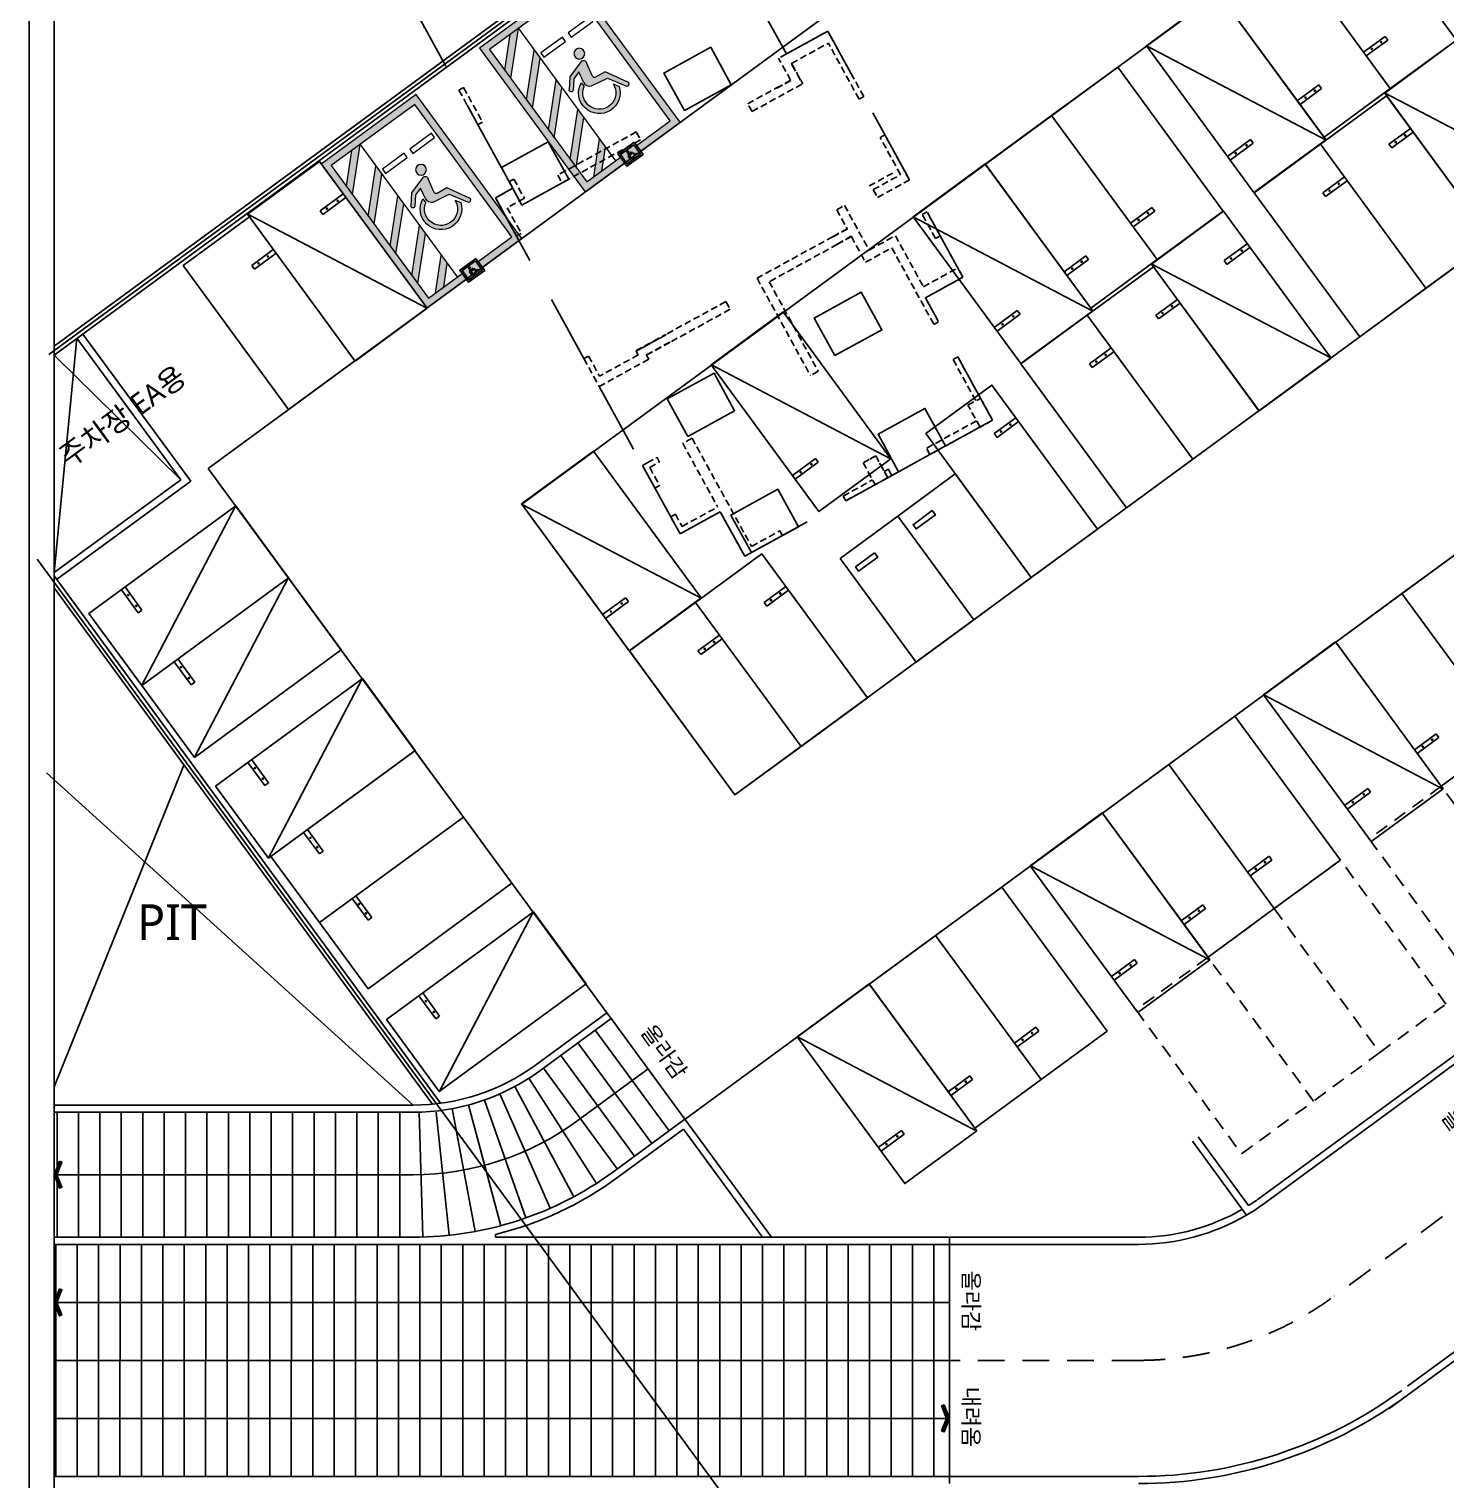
# Model space of a CAD drawing. Header units: millimetres. Extents: x 75184266 to 76346726, y -35850126 to -33679385.
# Drawn here: x 75313281 to 75352975, y -34579597 to -34538958 of the extents above; entities that cross this region are included whole.
import ezdxf
from ezdxf.enums import TextEntityAlignment as Align

# ---------------------------------------------------------------- set-up
doc = ezdxf.new("R2010")
doc.units = ezdxf.units.MM
doc.header["$LTSCALE"] = 50
doc.header["$MEASUREMENT"] = 0
for name, pattern in [('HIDDEN2', [0.1875, 0.125, -0.0625]), ('XR-지하3층$0$-HID', [2.5, 1.5, -1]), ('XR-지하3층$0$H', [1.3, 0.8, -0.5]), ('XR-지하3층$0$HD', [2.5, 1.5, -1]), ('XR-지하3층$0$HIDDEN2', [0.1875, 0.125, -0.0625])]:
    doc.linetypes.add(name, pattern=pattern)
doc.layers.get('0').update_dxf_attribs({"linetype": 'CONTINUOUS'})
for name, color, linetype in [('XR-지하3층$0$1HIDDEN2', 1, 'XR-지하3층$0$HIDDEN2'), ('XR-지하3층$0$5', 5, 'CONTINUOUS'), ('XR-지하3층$0$A-주차', 9, 'CONTINUOUS'), ('XR-지하3층$0$CON', 2, 'CONTINUOUS'), ('XR-지하3층$0$hat', 8, 'CONTINUOUS'), ('XR-지하3층$0$일반주차', 8, 'CONTINUOUS'), ('XR-지하3층$0$장애인', 11, 'CONTINUOUS'), ('XR-지하3층$0$확장형주차', 8, 'CONTINUOUS')]:
    doc.layers.add(name, color=color, linetype=linetype)
doc.layers.add('건축', color=8, linetype='CONTINUOUS', plot=False)
doc.styles.add('XR-지하3층$0$맑은고딕', font='malgun.ttf')
doc.styles.add('XR-지하3층$0$유형1', font='malgun.ttf')

# ---------------------------------------------------------------- blocks, each defined once
blk = doc.blocks.new('XR-지하3층$0$ARROWX')
blk.add_lwpolyline([(-0.1999999999999993, -0.5), (-0.2928476690885251, -0.4628609323645893), (-0.1077032961426889, 0), (-0.2928476690885251, 0.4628609323645902), (-0.1999999999999993, 0.5), (9e-16, 0)], close=True)
for points in [[(-0.1999999999999993, 0.5), (-0.2928476690885251, 0.4628609323645902), (9e-16, 0), (-0.1077032961426889, 0)], [(9e-16, 0), (-0.1077032961426889, 0), (-0.1999999999999993, -0.5), (-0.2928476690885251, -0.4628609323645893)]]:
    blk.add_solid(points)
blk = doc.blocks.new('XR-지하3층$0$일반형 주차')
at = {"layer": 'XR-지하3층$0$일반주차'}
for p, q in [((750.0025255382062, 3865.002096235752), (0.0025255680084229, 3865.002096235752)), ((0.0025255531072617, 3735.002096235752), (750.0025255531073, 3735.002096228302)), ((750.0025255531073, 3735.002096228302), (750.0025255382062, 3865.002096235752))]:
    blk.add_line(p, q, dxfattribs=at)
blk.add_lwpolyline([(2299.999999940395, 4999.999999992549), (-2.98023224e-08, 4999.999999992549), (-1.49011612e-08, 0), (2299.999999985099, 7.4505806e-09)], close=True, dxfattribs=at)
for centre in [(237.502578869462, 3800.000696554781), (562.5025884062052, 3800.000446856022)]:
    blk.add_circle(centre, 17.49999999999998, dxfattribs=at)
blk = doc.blocks.new('XR-지하3층$0$확장형 주차')
at = {"layer": 'XR-지하3층$0$확장형주차', "color": 7}
for p, q in [((0.0025260448455811, 3834.999964468181), (800.0025492608546, 3835.00025024265)), ((0.0026125609874725, 3964.999964468182), (800.0026358217001, 3965.000250250101)), ((800.0025492608546, 3835.00025024265), (800.0026358217001, 3965.000250250101))]:
    blk.add_line(p, q, dxfattribs=at)
blk.add_lwpolyline([(2499.999999918044, 5099.999999972061), (0, -3.7252903e-08)], dxfattribs=at)
blk.add_lwpolyline([(2500.078474617488, 5090.950575601309), (0.0784746472900224, 5090.950575564056), (0.07847469199350599, -9.049424413591623), (2500.078474691994, -9.049424413591623)], close=True, dxfattribs=at)
for centre in [(237.5025781989098, 3900.000624813139), (612.5025877356528, 3900.000375129283)]:
    blk.add_circle(centre, 17.49999999999998, dxfattribs=at)
blk = doc.blocks.new('XR-지하3층$0$A$C73B52ADF')
at = {"layer": 'XR-지하3층$0$A-주차', "elevation": 1.5171617e-09}
for points in [[(-2037.699036538601, 2465.633505687117), (-37.69903653115035, 2465.633505679667), (-37.69903653860092, -1134.366494312882), (-2037.69903653115, -1134.366494312882)], [(-1166.27766495198, 2020.734899297357), (-1166.277664892375, 1870.734899297357), (-1832.191412292421, 1870.734898999333), (-1832.191412337124, 2020.734898991883)]]:
    blk.add_lwpolyline(points, close=True, dxfattribs=at)
blk = doc.blocks.new('XR-지하3층$0$장애인 주차')
at = {"layer": 'XR-지하3층$0$5', "ltscale": 4}
h = blk.add_hatch(color=7, dxfattribs=at)
h.dxf.hatch_style = 1
h.paths.add_polyline_path([(3841.997264835671, -695.0780087946878), (4402.000121470854, -695.0780087946878), (4402.000121470854, -1115.080151271075), (3841.997264835671, -1115.080151271075)])
h.paths.add_polyline_path([(3891.997519892382, -1065.079896214363), (4351.99986641414, -1065.079896214363), (4351.99986641414, -745.0782638514011), (3891.997519892382, -745.0782638514011)], flags=16)
h.paths.add_polyline_path([(3982.199268697524, -989.8749685254544), (3988.055078290212, -973.1311586538368), (4011.176556505419, -981.2174290407376), (4046.302626567036, -898.3408815806098), (4135.870332298697, -898.3408815806098), (4137.145780135219, -880.6026270158372), (4072.273199870749, -880.602627015849), (4072.273199870749, -862.8643724511003), (4138.421227971735, -862.8643724511003), (4142.235960863689, -809.8110830911862, -3.722470104551928), (4160.964472694517, -796.67601004478), (4152.378934681071, -916.0791361453585), (4058.050227145791, -916.0791361453702), (4021.01875284036, -1003.451299681202)], flags=0)
h = blk.add_hatch(color=256, dxfattribs=at)
h.dxf.hatch_style = 1
h.paths.add_polyline_path([(4351.99986641414, -1065.079896214362), (4351.999866414141, -745.0782638514011), (3891.997519892383, -745.0782638514011), (3891.997519892382, -1065.079896214363)])
at = {"layer": 'XR-지하3층$0$hat'}
h = blk.add_hatch(color=7, dxfattribs=at)
edge = h.paths.add_edge_path()
edge.add_line((4160.964472694536, -796.67601004485), (4152.378934681087, -916.0791361454055))
edge.add_line((4152.37893468108, -916.0791361454167), (4058.050227145789, -916.0791361454283))
edge.add_line((4058.050227145791, -916.0791361454167), (4021.018752840348, -1003.451299681236))
edge.add_line((4021.018752840351, -1003.451299681236), (3982.199268697519, -989.874968525477))
edge.add_line((3982.199268697524, -989.874968525477), (3988.055078290214, -973.1311586538714))
edge.add_line((3988.055078290212, -973.1311586538714), (4011.176556505425, -981.2174290407828))
edge.add_line((4011.176556505419, -981.2174290407955), (4046.302626567057, -898.3408815806679))
edge.add_line((4046.302626567061, -898.340881580656), (4135.870332298704, -898.3408815806441))
edge.add_line((4135.870332298706, -898.340881580656), (4137.145780135244, -880.6026270158836))
edge.add_line((4137.145780135244, -880.6026270158836), (4072.273199870745, -880.6026270158953))
edge.add_line((4072.273199870749, -880.6026270158836), (4072.273199870746, -862.8643724511348))
edge.add_line((4072.273199870749, -862.8643724511348), (4138.421227971742, -862.8643724511229))
edge.add_line((4138.421227971745, -862.8643724511348), (4142.235960863693, -809.8110830912447))
edge.add_arc((4140.258635246823, -787.0722665791609), 22.82462689652929, -24.88272667549188, 274.96983382009233, ccw=False)
edge = h.paths.add_edge_path()
edge.add_line((4047.665030254847, -981.4920170499337), (4057.804424407357, -957.5691022683568))
edge.add_arc((4127.470813777448, -941.6413942127928), 71.46396078982474, 192.8780981385994, 416.1688054886157)
edge.add_line((4167.258228158817, -882.277606019873), (4168.678321340426, -862.5277004258722))
edge.add_arc((4127.470813777439, -941.641394212781), 89.20221535457303, 206.535022543775, 422.4865967028556, ccw=False)
at = {"layer": 'XR-지하3층$0$장애인', "lineweight": 5, "true_color": 0xffffff}
blk.add_hatch(color=7, dxfattribs=at).paths.add_polyline_path([(2471.998693153262, 3994.919848728925), (2471.998693153262, -1005.080151271075), (3841.997264835671, -1005.080151271075), (3841.997264835671, -805.0801512710747), (2671.998693153263, -805.0801512710751), (2671.998693153262, 3794.919848728925), (5571.998693153263, 3794.919848728926), (5571.998693153262, -805.080151271075), (4402.000121470854, -805.080151271075), (4402.000121470854, -1005.080151271075), (5771.998693153262, -1005.080151271075), (5771.998693153262, 3994.919848728925)])
h = blk.add_hatch(color=7, dxfattribs=at)
h.paths.add_polyline_path([(5571.998693153262, 2794.914747595385), (5571.998693153262, 3077.758902888156), (4854.837747312696, 3794.919848728925), (4571.993592018897, 3794.919848728925)])
h.paths.add_polyline_path([(4571.993592018706, 3044.916022878447), (4571.993592018645, 2762.071867584627), (5571.998693153263, 1762.066766450834), (5571.998693153263, 2044.910921743602)])
h.paths.add_polyline_path([(4571.993592018483, 2012.068041734125), (4571.993592018423, 1729.223886441228), (5571.998693153262, 729.2187853062899), (5571.99869315326, 1012.062940599053)])
h.paths.add_polyline_path([(5571.99869315326, -303.629195838255), (5571.99869315326, -20.78504054549086), (4571.993592018262, 979.220060589802), (4571.993592018202, 696.3759052969056)])
h.paths.add_polyline_path([(4571.99359201804, -53.62792055452175), (4571.99359201798, -336.4720758474171), (5040.601667441591, -805.080151271075), (5323.445822734374, -805.0801512710751)])
h = blk.add_hatch(color=7, dxfattribs=at)
h.paths.add_polyline_path([(3763.150870514194, 2216.264290113818, -1), (3462.570463011247, 2216.264290113882, -1)])
h.paths.add_polyline_path([(3992.194974712547, 1503.153291136039, -0.3430925305423056), (3870.429412635672, 1283.463612269276), (3381.11380824785, 1193.932868147644), (3089.64061403725, 708.0093506300605, -0.9316528967307836), (2986.990762166922, 769.5822570894251), (3329.523243890798, 1378.635825979506), (3638.530074299372, 1415.295302762543, 0.4460483878234904), (3688.559342324034, 1485.064711287606), (3600.488111895317, 1888.254374792776, -0.5961441325676429), (3698.969839655798, 2008.645807942122), (4213.677944949887, 1850.800996607583), (4443.199970943389, 1569.414632520067, -0.8833640971827884), (4354.906219544061, 1492.991562665783), (4150.936932001604, 1740.869922228085), (3925.143719778168, 1810.1136093145)])
h.paths.add_polyline_path([(4052.621828863025, 1393.018152349396), (4055.397873318553, 1527.544381644268, -1.526545251934503), (3257.253911445657, 820.1519422765429), (3348.0148907452, 968.8766923101947, 1.638056132797179)])
at = {"layer": 'XR-지하3층$0$1HIDDEN2', "color": 11}
for points in [[(4160.96447269452, -796.6760100447573), (4152.378934681071, -916.0791361453585), (4058.050227145791, -916.0791361453702), (4021.01875284036, -1003.451299681202), (3982.199268697524, -989.8749685254544), (3988.055078290212, -973.1311586538368), (4011.176556505419, -981.2174290407376), (4046.302626567036, -898.3408815806098), (4135.870332298697, -898.3408815806098), (4137.145780135219, -880.6026270158372), (4072.273199870749, -880.602627015849), (4072.273199870749, -862.8643724511003), (4138.421227971735, -862.8643724511003), (4142.235960863685, -809.8110830912219)], [(4167.258228158817, -882.2776060198148), (4168.678321340427, -862.5277004258032)]]:
    blk.add_lwpolyline(points, dxfattribs=at)
for centre, radius, start, end in [((4140.258635247797, -787.0722665790381), 22.8246268965323, 335.1172733215335, 274.9698338172116), ((4127.470813777439, -941.6413942127574), 89.20221535457668, 206.5350225406521, 62.48659670311565), ((4127.470813777439, -941.6413942127574), 71.46396078982, 192.8780981454637, 56.1688054908522)]:
    blk.add_arc(centre, radius, start, end, dxfattribs=at)
at = {"layer": 'XR-지하3층$0$5', "lineweight": 5}
for p, q in [((4571.993592018865, 3794.919848728925), (4571.99359201788, -805.1036164912276)), ((5571.998693153045, 2794.914747595602), (4571.99359201868, 3794.919848729143)), ((5571.998693153109, 3077.758902888307), (4854.837747312696, 3794.919848728925)), ((5571.998693152887, 2044.910921743978), (4571.993592018702, 3044.91602287845)), ((5571.998693152824, 1762.066766451273), (4571.993592018458, 2762.071867584813)), ((5571.998693152665, 1012.062940599649), (4571.993592018487, 2012.068041734122)), ((5571.998693152607, 729.2187853069445), (4571.993592018236, 1729.223886441416)), ((5571.998693152449, -20.78504054467885), (4571.993592018271, 979.2200605897937)), ((5571.998693152392, -303.6291958373836), (4571.99359201802, 696.3759052970881)), ((5323.445822734374, -805.080151271075), (4571.993592017399, -53.62792055387945)), ((5040.601667441591, -805.0801512710751), (4571.993592017149, -336.4720758465851))]:
    blk.add_line(p, q, dxfattribs=at)
at = {"layer": 'XR-지하3층$0$5', "ltscale": 4}
for p, q in [((4165.298914032375, -1004.579583198746), (4165.298914032418, -804.5785629718947)), ((4165.298914032418, -804.5785629718947), (4165.298914032399, -904.5790730853205))]:
    blk.add_line(p, q, dxfattribs=at)
at = {"layer": 'XR-지하3층$0$5', "lineweight": 5}
for points in [[(3841.997264835671, -1005.080151271075), (2471.998693153262, -1005.080151271075), (2471.998693153262, 3994.919848728925), (5771.998693153262, 3994.919848728925), (5771.998693153262, -1005.080151271075), (4402.000121470854, -1005.080151271075)], [(3841.997264835671, -805.080151271075), (2671.998693153262, -805.080151271075), (2671.998693153262, 3794.919848728925), (5571.998693153262, 3794.919848728925), (5571.998693153262, -805.080151271075), (4402.000121470854, -805.080151271075)]]:
    blk.add_lwpolyline(points, dxfattribs=at)
at = {"layer": 'XR-지하3층$0$5', "ltscale": 4}
for points in [[(3841.997264835671, -695.0780087946878), (3841.997264835671, -1115.080151271075), (4402.000121470854, -1115.080151271075), (4402.000121470854, -695.0780087946878)], [(3891.997519892382, -745.0782638514011), (3891.997519892382, -1065.079896214363), (4351.99986641414, -1065.079896214363), (4351.99986641414, -745.0782638514011)]]:
    blk.add_lwpolyline(points, close=True, dxfattribs=at)
at = {"layer": 'XR-지하3층$0$장애인', "color": 8, "lineweight": 5}
for p, q in [((3688.559342332695, 1485.064711247559), (3600.488111895317, 1888.254374792776, 0.0001127901416624)), ((3698.969839655798, 2008.645807942122, 0.0001127901416624), (4213.677944949887, 1850.800996607583, 0.0001127901416624)), ((3925.143719778168, 1810.1136093145, 0.0001127901416628), (4150.936931998761, 1740.869922228213, 0.0001127901416628)), ((4150.936931998761, 1740.869922228213, 0.0001127901416624), (4354.906219542198, 1492.991562667646, 0.0001127901416624)), ((4213.677944949887, 1850.800996607583, 0.0001127901416624), (4443.199970943389, 1569.414632520067, 0.0001127901416624)), ((4055.397873318553, 1527.544381644268), (4052.621828863025, 1393.018152349396)), ((3348.0148907452, 968.8766923101947), (3257.253911445657, 820.1519422765429))]:
    blk.add_line(p, q, dxfattribs=at)
at = {"layer": 'XR-지하3층$0$장애인', "color": 7, "lineweight": 5}
for points in [[(3523.087905746778, 2719.914365010331), (2773.084079896087, 2719.914365010489), (2773.084079896117, 2869.915130179697), (3523.087905746808, 2869.915130179538)], [(4473.091731597468, 2719.914365010173), (3723.087905746778, 2719.914365010331), (3723.087905746807, 2869.915130179538), (4473.091731597498, 2869.91513017938)]]:
    blk.add_lwpolyline(points, close=True, dxfattribs=at)
at = {"layer": 'XR-지하3층$0$장애인', "color": 8, "lineweight": 5, "extrusion": (0.9769639672697208, 0.2134043267054538, 0), "elevation": 4221.010056634456}
blk.add_lwpolyline([(616.5749219792176, -1.361e-12), (930.7731202234108, 7.74314296328e-05)], dxfattribs=at)
at = {"layer": 'XR-지하3층$0$장애인', "color": 8, "lineweight": 5}
for points in [[(3094.003420647085, 715.2827374036459, -1.00000207931052), (2986.990762167387, 769.5822570894251), (3329.523243890658, 1378.635825979506), (3639.504234780377, 1415.410873711946)], [(3992.194974726538, 1503.153291048849, -0.3430925306230898), (3870.429412635905, 1283.463612269276), (3381.11380824785, 1193.932868147644), (3094.00334222139, 715.2825828427982)]]:
    blk.add_lwpolyline(points, format="xyb", dxfattribs=at)
blk.add_circle((3612.86066676265, 2216.264290113847), 150.2902037515436, dxfattribs=at)
for centre, radius, start, end in [((3682.273866816963, 1921.827955426305, 0.0001127901416624), 88.40868183990986, 79.114325303064, 202.3184667627445), ((3810.443948158834, 999.9582689007906), 581.6782029713268, 198.0059943864644, 65.09494261077565), ((3809.277803001397, 999.938049550793), 462.3075622753882, 183.8524707476317, 58.23960059225904), ((3632.220671032975, 1472.641407940697), 57.69215153581592, 276.2786130993196, 12.43534843258914), ((4394.302026809838, 1536.692142405893, 0.0001127901416624), 58.83681075443838, 227.9655321143891, 33.79042661822502)]:
    blk.add_arc(centre, radius, start, end, dxfattribs=at)
blk = doc.blocks.new('XR-지하3층$0$기둥 0620')
at = {"layer": 'XR-지하3층$0$CON', "ltscale": 0.5}
blk.add_lwpolyline([(-600.0000000149012, 0), (600.0000000149012, 0), (599.9999999701978, 1500.000000074506), (-600.0000000596046, 1500.000000059604)], close=True, dxfattribs=at)

msp = doc.modelspace()

# ---------------------------------------------------------------- linework, layer by layer
at = {"layer": '건축', "ltscale": 1000}
for p, q in [((75313281.34779054, -34601924.10360483), (75313281.55843665, -34517007.99386214)), ((75313981.3483589, -34601694.99174101), (75313981.55755658, -34517362.76435845)), ((75368422.81068347, -34556549.46207415), (75347791.24012274, -34571674.48894881, 7.129776417e-06)), ((75368379.3067746, -34556828.38052174), (75347909.49342018, -34571835.78419873)), ((75313774.96273531, -34559788.70925331), (75324042.97156268, -34569096.92670096)), ((75317616.70414671, -34559571.69028539), (75313981.43049257, -34568585.08944838)), ((75372502.08040366, -34562113.50843389), (75351370.71870016, -34577605.92499074)), ((75372222.53185628, -34562070.46648138), (75351898.0248968, -34576971.33905866)), ((75331212.23160914, -34569820.43783923), (75329142.79890434, -34566997.77096543)), ((75330728.34585933, -34570175.19773147), (75328658.91315457, -34567352.53085767)), ((75330244.46010956, -34570529.95762372), (75328175.02740477, -34567707.29074992)), ((75327286.92889634, -34568344.37564252), (75329179.23734169, -34571288.72085887)), ((75329760.57435976, -34570884.71751598), (75327691.14165498, -34568062.05064216)), ((75326468.8471363, -34568784.65188552), (75327883.94122149, -34571985.82491054)), ((75328545.10189633, -34571662.38081145), (75326886.4222993, -34568580.37140195)), ((75325778.66309765, -34572637.02171727), (75325139.19779512, -34569195.9340791)), ((75325592.60494627, -34569093.35977453), (75326496.55775383, -34572474.61240164)), ((75327199.7241092, -34572257.11159734), (75326036.71001278, -34568955.99084555)), ((75314065.8716483, -34569297.14065655), (75314065.51992358, -34572797.14065655)), ((75314665.87164527, -34569297.20095223), (75314665.51992054, -34572797.20095222)), ((75315265.87164226, -34569297.2612479), (75315265.51991752, -34572797.2612479)), ((75315865.87163922, -34569297.32154357), (75315865.5199145, -34572797.32154357)), ((75316465.8716362, -34569297.38183925), (75316465.51991148, -34572797.38183925)), ((75317065.87163317, -34569297.44213492), (75317065.51990844, -34572797.44213492)), ((75317665.87163016, -34569297.50243058), (75317665.51990543, -34572797.50243058)), ((75318265.87162712, -34569297.56272627), (75318265.5199024, -34572797.56272625)), ((75318865.87162411, -34569297.62302193), (75318865.51989938, -34572797.62302192)), ((75319465.87162107, -34569297.68331759), (75319465.51989634, -34572797.6833176)), ((75320065.87161806, -34569297.74361327), (75320065.51989333, -34572797.74361327)), ((75320665.87161502, -34569297.80390894), (75320665.5198903, -34572797.80390894)), ((75321265.871612, -34569297.86420462), (75321265.51988728, -34572797.86420462)), ((75321865.87160897, -34569297.92450029), (75321865.51988424, -34572797.92450029)), ((75322465.87160595, -34569297.98479595), (75322465.51988123, -34572797.98479595)), ((75323065.87160292, -34569298.04509162), (75323065.5198782, -34572798.04509162)), ((75323665.8715999, -34569298.1053873), (75323665.51987517, -34572798.10538729)), ((75324315.98883638, -34572793.00281622), (75324215.40352502, -34569294.44845834)), ((75324682.81778021, -34569296.92670097), (75325050.34949341, -34572743.36463933)), ((75346034.75779606, -34569986.53746007), (75347444.70326586, -34571909.79654431)), ((75345873.45902012, -34570104.7859479), (75345873.97609694, -34570105.49127498)), ((75345874.16846725, -34570105.75368086), (75347391.694492, -34572175.75977349)), ((75314030.40253745, -34572995.92335765, -1.1795415e-09), (75314029.74935235, -34579495.74433175, -1.2208249e-09)), ((75314630.40253866, -34572995.94124854, -1.1665412e-09), (75314629.74935539, -34579495.74433178, -1.2078244e-09)), ((75315230.40253991, -34572995.95913947, -1.1535408e-09), (75315229.74935842, -34579495.74433178, -1.194824e-09)), ((75315830.40254116, -34572995.97703038, -1.1405405e-09), (75315829.74936144, -34579495.74433178, -1.1818235e-09)), ((75316430.4025211, -34572996.20694508, -1.1275415e-09), (75316429.74933417, -34579496.04581014, -1.168825e-09)), ((75317030.40252231, -34572996.22483601, -1.1145412e-09), (75317029.74933721, -34579496.04581011, -1.1558245e-09)), ((75317630.40252353, -34572996.24272688, -1.1015408e-09), (75317629.74934025, -34579496.04581013, -1.1428241e-09)), ((75318230.40252477, -34572996.26061782, -1.0885405e-09), (75318229.74934326, -34579496.04581013, -1.1298236e-09)), ((75318830.402526, -34572996.27850875, -1.0755402e-09), (75318829.74934629, -34579496.04581014, -1.1168232e-09)), ((75319430.40250595, -34572996.50842343, -1.0625412e-09), (75319429.74931903, -34579496.3472885, -1.1038246e-09)), ((75320030.40250717, -34572996.52631436, -1.0495409e-09), (75320029.74932207, -34579496.34728847, -1.0908242e-09)), ((75320630.40250838, -34572996.54420524, -1.0365405e-09), (75320629.74932513, -34579496.34728848, -1.0778237e-09)), ((75321230.40250961, -34572996.56209617, -1.0235402e-09), (75321229.74932812, -34579496.34728847, -1.0648233e-09)), ((75321830.40251088, -34572996.5799871, -1.0105398e-09), (75321829.74933116, -34579496.3472885, -1.0518228e-09)), ((75322430.40251209, -34572996.59787799), (75322429.7493342, -34579496.34728848, -1.0388224e-09)), ((75323030.40251333, -34572996.61576891), (75323029.74933723, -34579496.34728848, -1.025822e-09)), ((75323630.40251458, -34572996.63365981), (75323629.74934028, -34579496.3472885, -1.0128215e-09)), ((75324230.40251581, -34572996.65155075), (75324229.74934329, -34579496.3472885)), ((75324830.40251702, -34572996.66944164), (75324829.74934633, -34579496.3472885)), ((75325430.40251827, -34572996.68733256), (75325429.74934936, -34579496.34728848)), ((75326030.4025195, -34572996.70522347), (75326029.74935238, -34579496.34728851)), ((75326630.40252073, -34572996.72311439), (75326629.74935544, -34579496.34728853)), ((75327230.40252198, -34572996.74100532), (75327229.74935843, -34579496.3472885)), ((75327830.40252317, -34572996.75889623), (75327829.74936146, -34579496.34728853)), ((75328430.40252441, -34572996.77678712), (75328429.7493645, -34579496.34728853)), ((75329030.40252565, -34572996.79467805), (75329029.74936752, -34579496.34728853)), ((75329630.4025269, -34572996.81256896), (75329629.74937056, -34579496.34728853)), ((75330230.40252815, -34572996.83045989), (75330229.74937361, -34579496.34728853)), ((75330830.40252934, -34572996.84835079), (75330829.74937661, -34579496.34728853)), ((75331430.40253061, -34572996.86624167), (75331429.74937968, -34579496.34728854)), ((75332030.40253182, -34572996.8841326), (75332029.74938269, -34579496.34728853)), ((75332630.40253304, -34572996.90202352), (75332629.74938573, -34579496.34728853)), ((75333230.40253429, -34572996.91991445), (75333229.74938874, -34579496.34728854)), ((75333830.40253551, -34572996.93780535), (75333829.74939175, -34579496.34728854)), ((75334430.40253676, -34572996.95569626), (75334429.74939121, -34579496.38307036)), ((75335030.40253799, -34572996.97358717), (75335029.74939422, -34579496.38307036)), ((75335630.40254931, -34572996.89091913), (75335629.7494002, -34579496.35407504)), ((75336230.40255055, -34572996.90881006), (75336229.74940324, -34579496.35407507)), ((75336830.40255181, -34572996.92670097), (75336829.74940626, -34579496.35407507)), ((75337430.40255304, -34572996.94459187), (75337429.74940926, -34579496.35407507)), ((75338030.40255429, -34572996.9624828), (75338029.74940872, -34579496.38985689)), ((75338630.40255058, -34572997.02972859), (75338629.74940504, -34579496.45710269)), ((75352076.731573, -34577212.35376217), (75352076.38125445, -34577212.61058147))]:
    msp.add_line(p, q, dxfattribs=at)
at = {"layer": '건축'}
for p, q in [((75318295.84517948, -34551267.9268242), (75354667.6165108, -34524602.03272166)), ((75327084.58444375, -34552264.25237455), (75358215.21543357, -34529440.89021941)), ((75333056.37610875, -34560409.66238938), (75364187.00695354, -34537586.30034056)), ((75318295.84517948, -34551267.9268242), (75329469.78993772, -34566510.04570413)), ((75333056.37610875, -34560409.66238938), (75327084.58444375, -34552264.25237455))]:
    msp.add_line(p, q, dxfattribs=at)
at = {"layer": '건축', "ltscale": 100}
for p, q in [((75313834.04074888, -34548076.8292115, 3.095523029274399e-09), (75330389.0089539, -34535931.50122727, 3.095523029274395e-09)), ((75313514.31400727, -34553806.29999909), (75339434.64065327, -34589161.1315297))]:
    msp.add_line(p, q, dxfattribs=at)
at = {"layer": '건축', "ltscale": 0.5}
for p, q in [((75313981.48194212, -34547844.63588352, 3.0720889e-09), (75329893.32392633, -34536171.12873213, 3.0720889e-09)), ((75313981.48132679, -34548092.68652583, 3.0720889e-09), (75329990.39846498, -34536347.96150386, 3.0720889e-09)), ((75314625.3371694, -34547620.33041582, 3.0720889e-09), (75313981.46621889, -34554183.01302276)), ((75317530.86561856, -34551580.77768882, -2.6926166e-09), (75314625.3371694, -34547620.33041582, 3.0720889e-09)), ((75317810.46539621, -34551623.78207749, -2.9274129e-09), (75314786.59485623, -34547502.02590008, 3.0720889e-09)), ((75317530.86561856, -34551580.77768882), (75313981.48132679, -34548092.68652583)), ((75317530.86561856, -34551580.77768882), (75313981.46621889, -34554183.01302277)), ((75317810.46539621, -34551623.78207749), (75314055.83806601, -34554376.47987349)), ((75313981.46599062, -34554275.03778009), (75324810.68974675, -34569045.8925897)), ((75313981.46515155, -34554613.29357988), (75324581.72809052, -34569071.8501986)), ((75329469.8709539, -34566509.98630729), (75329588.12425132, -34566671.28155722)), ((75331657.55695617, -34569493.94843096), (75329588.12425132, -34566671.28155722)), ((75326349.27178673, -34572796.92670001), (75326349.27178673, -34572718.76194026)), ((75339065.4736717, -34572796.92670097), (75326349.27178673, -34572796.92670096)), ((75339065.4736717, -34572996.92670097), (75339065.4736717, -34572796.92670097)), ((75339065.4736717, -34572996.92670097), (75313981.4195484, -34572996.92670098)), ((75339065.4736717, -34572996.99099524, -2.2537857e-09), (75339065.47367154, -34579496.95322759, -2.003971e-09)), ((75339065.47367167, -34574621.40348826), (75313981.41551869, -34574621.38916331)), ((75339065.47367162, -34576246.40348829, -1.5387403e-09), (75313981.41148765, -34576246.38916329, -2.470480291261478e-09)), ((75339065.47367157, -34577871.40348829), (75313981.40745664, -34577871.38916331, -2.221542461526392e-09)), ((75339065.47367154, -34579496.92670096), (75313981.40342426, -34579496.92670096)), ((75313981.40342419, -34579496.95322758, -2.104043562778222e-09), (75339065.47367151, -34579496.95322759, -1.8964193e-09)), ((75339065.47367154, -34579496.92670096), (75339065.47367154, -34579696.92670099))]:
    msp.add_line(p, q, dxfattribs=at)
at = {"layer": '건축', "linetype": 'HIDDEN2', "ltscale": 30}
for p, q in [((75336666.43763913, -34540851.54165578, 3.0346708e-09), (75335660.68729094, -34539019.44825387, 3.0346708e-09)), ((75334616.89692481, -34540390.9899673, 3.0346708e-09), (75334280.04274115, -34539777.37016729, 3.0346708e-09)), ((75334499.19260766, -34539657.06513573, 3.0346708e-09), (75334499.19266963, -34539657.06510168, 3.0346708e-09)), ((75334499.19260766, -34539657.06513573, 3.0346708e-09), (75334499.19266963, -34539657.06510168, 3.0346708e-09)), ((75325454.57953773, -34540595.29391024, 3.0346708e-09), (75325323.08958067, -34540667.47694963, 3.0346708e-09)), ((75325323.08958067, -34540667.47694963, 3.0346708e-09), (75325854.83795397, -34541636.11960317, 3.0346708e-09)), ((75325454.57953773, -34540595.29391024, 3.0346708e-09), (75325986.32791106, -34541563.93656382, 3.0346708e-09)), ((75336534.94768193, -34540923.72469516, 3.0346708e-09), (75336666.43763913, -34540851.54165578, 3.0346708e-09)), ((75336534.94768204, -34540923.72469515, 3.0346708e-09), (75336666.43763913, -34540851.54165578, 3.0346708e-09)), ((75325986.32791106, -34541563.93656382, 3.0346708e-09), (75325854.83795397, -34541636.11960317, 3.0346708e-09)), ((75330291.1757953, -34541841.6231773, 3.0346708e-09), (75328090.91051267, -34543049.48603624, 3.0346708e-09)), ((75330291.17579529, -34541841.62317735, 3.0346708e-09), (75330411.48086096, -34542060.77310592, 3.0346708e-09)), ((75337122.03640217, -34541993.17634647, 3.0346708e-09), (75337253.52635932, -34541920.99330707, 3.0346708e-09)), ((75337122.03640221, -34541993.17634641, 3.0346708e-09), (75337253.52635929, -34541920.99330705, 3.0346708e-09)), ((75337946.48353776, -34543183.29689625, 3.0346708e-09), (75337253.5263594, -34541920.99330711, 3.0346708e-09)), ((75330411.48086096, -34542060.77310592, 3.0346708e-09), (75328211.21557826, -34543268.63596478, 3.0346708e-09)), ((75326862.1487888, -34543159.34804365, 3.0346708e-09), (75326730.65883169, -34543231.53108302, 3.0346708e-09)), ((75326862.1487888, -34543159.34804365, 3.0346708e-09), (75327158.09926713, -34543698.45689857, 3.0346708e-09)), ((75337814.99358068, -34543255.47993571, 3.0346708e-09), (75337946.48353776, -34543183.29689625, 3.0346708e-09)), ((75326834.12120499, -34543420.00005226, 3.0346708e-09), (75326351.99136204, -34543684.67119661, 3.0346708e-09)), ((75326730.65883169, -34543231.53108303, 3.0346708e-09), (75326834.121205, -34543420.00005227, 3.0346708e-09)), ((75326351.99136204, -34543684.67119661, 3.0346708e-09), (75326939.08008231, -34544754.12284797, 3.0346708e-09)), ((75327158.09926713, -34543698.45689857, 3.0346708e-09), (75326675.96942414, -34543963.12804295, 3.0346708e-09)), ((75326675.96942417, -34543963.12804297, 3.0346708e-09), (75327070.57003942, -34544681.93980862, 3.0346708e-09)), ((75335906.425098, -34544018.01934269, 3.0346708e-09), (75336199.96945815, -34544552.7451683, 3.0346708e-09)), ((75336125.57502656, -34543897.71427701, 3.0346708e-09), (75336813.7200019, -34545151.25186822, 3.0346708e-09)), ((75338807.86780764, -34544752.41038468, 3.0346708e-09), (75338437.3282056, -34544077.42860495, 3.0346708e-09)), ((75327070.57003942, -34544681.93980862, 3.0346708e-09), (75326939.08008231, -34544754.12284803, 3.0346708e-09)), ((75335805.49958675, -34544769.29428643, 3.0346708e-09), (75333675.36228123, -34545938.65952431, 3.0346708e-09)), ((75336320.2745238, -34544771.89509681, 3.0346708e-09), (75336714.87513898, -34545490.70686242, 3.0346708e-09)), ((75338676.37785056, -34544824.59342411, 3.0346708e-09), (75338570.50939275, -34544631.74148688, 3.0346708e-09)), ((75338676.37785043, -34544824.59342417, 3.0346708e-09), (75338807.86780758, -34544752.41038476, 3.0346708e-09)), ((75338676.37785052, -34544824.59342414, 3.0346708e-09), (75338807.86780767, -34544752.41038474, 3.0346708e-09)), ((75338676.37785046, -34544824.59342417, 3.0346708e-09), (75338807.86780758, -34544752.41038476, 3.0346708e-09)), ((75335925.80465236, -34544988.44421497, 3.0346708e-09), (75334014.81727542, -34546037.5043873, 3.0346708e-09)), ((75339443.07855414, -34545909.52200745, 3.0346708e-09), (75339298.71247539, -34545646.54209317, 3.0346708e-09)), ((75333675.36228123, -34545938.65952429, 3.0346708e-09), (75335171.95729762, -34548664.88463551, 3.0346708e-09)), ((75334014.81727543, -34546037.50438732, 3.0346708e-09), (75335391.10722618, -34548544.57956986, 3.0346708e-09)), ((75332800.81762925, -34546589.86736493, 3.0346708e-09), (75331117.74617793, -34547513.810269, 3.0346708e-09)), ((75332921.12269485, -34546809.01729351, 3.0346708e-09), (75331238.05124353, -34547732.9601976, 3.0346708e-09)), ((75332800.81762925, -34546589.86736493, 3.0346708e-09), (75332921.12269485, -34546809.01729351, 3.0346708e-09)), ((75338761.69849923, -34547161.96810237, -1.28075835e-08), (75338630.20854212, -34547234.15114173, -1.28075835e-08)), ((75330347.53508358, -34548084.92748122, 3.0346708e-09), (75329264.93443651, -34548679.23450549, 3.0346708e-09)), ((75328956.95346849, -34548118.21068831, 3.0346708e-09), (75328825.46351145, -34548190.39372766, 3.0346708e-09)), ((75328825.46351136, -34548190.3937277, 3.0346708e-09), (75329253.74954498, -34548970.56747332, 3.0346708e-09)), ((75328956.9534685, -34548118.21068837, 3.0346708e-09), (75329264.9344365, -34548679.23450546, 3.0346708e-09)), ((75330643.16009204, -34548207.83335727, 3.0346708e-09), (75329253.74954498, -34548970.56747332, 3.0346708e-09)), ((75339169.17523618, -34548215.94282168, -1.28075835e-08), (75339300.66519329, -34548143.7597823, -1.28075835e-08)), ((75339169.17523614, -34548215.94282167, -1.28075835e-08), (75339804.38598274, -34549373.0544444, -1.3882936e-09)), ((75339300.66519329, -34548143.7597823, -1.28075835e-08), (75340272.73012353, -34549914.49120501, 3.0346708e-09)), ((75339825.84618542, -34549931.65936726, 1.8077235e-09), (75338423.28664261, -34550701.61178717, -6.0447393e-09)), ((75340272.73012353, -34549914.49120501, 3.0346708e-09), (75338519.53069511, -34550876.93173008, -6.0447393e-09)), ((75331855.83515355, -34550416.86463702, 3.0346708e-09), (75333520.85726179, -34553449.89964823, 3.0346708e-09)), ((75331592.85523929, -34550561.23071587, 3.0346708e-09), (75332572.1384735, -34552345.11113422, 3.0346708e-09)), ((75336999.26689717, -34550912.95928448, 3.0346708e-09), (75337336.12108092, -34551526.57908443, 3.0346708e-09)), ((75338519.53069511, -34550876.93173008, 5.0080424e-09), (75338423.28664261, -34550701.61178717, 5.0080424e-09)), ((75330466.4246065, -34551179.59875317, -1.4316487e-09), (75330507.32832883, -34551254.10972886, -1.4316487e-09)), ((75330670.09760307, -34551238.9056709, 3.0346708e-09), (75330946.79925396, -34551742.95050657, 3.0346708e-09)), ((75330874.04347365, -34550955.83133109, 3.0346708e-09), (75330946.22651298, -34551087.32128818, 3.0346708e-09)), ((75330874.04347365, -34550955.83133109, 3.0346708e-09), (75330946.22651298, -34551087.32128818, 3.0346708e-09)), ((75336648.6270115, -34551105.44738945, 3.0346708e-09), (75336985.48119526, -34551719.06718943, 3.0346708e-09)), ((75330946.79925396, -34551742.95050657, 3.0346708e-09), (75330815.30929685, -34551815.13354604, 3.0346708e-09)), ((75336089.29442443, -34552039.92427906, 3.0346708e-09), (75336161.47746383, -34552171.41423623, 3.0346708e-09)), ((75336089.29442362, -34552039.92427959, 3.0346708e-09), (75336161.47746302, -34552171.41423675, 3.0346708e-09)), ((75331389.52189547, -34552549.4222437, 3.0346708e-09), (75331258.03193836, -34552621.60528302, 3.0346708e-09)), ((75331389.52189545, -34552549.42224358, 3.0346708e-09), (75331577.19779786, -34552891.29613216, 3.0346708e-09)), ((75332644.32151283, -34552476.60109137, 3.0346708e-09), (75333330.06038691, -34553725.75568414, 3.0346708e-09)), ((75334318.56300177, -34553011.98920938, 3.0346708e-09), (75334390.74604113, -34553143.47916652, 3.0346708e-09))]:
    msp.add_line(p, q, dxfattribs=at)
at = {"layer": '건축', "linetype": 'XR-지하3층$0$HD', "ltscale": 10}
for p, q in [((75354896.92273286, -34570742.8260788), (75349843.10955736, -34574448.01933676)), ((75344361.89449745, -34576246.92670097), (75339065.4736717, -34576246.92670097))]:
    msp.add_line(p, q, dxfattribs=at)
at = {"layer": '건축', "ltscale": 3}
for p, q in [((75344361.89449745, -34572796.92670097), (75339065.4736717, -34572796.92670097)), ((75344361.89449745, -34572996.92670097), (75339065.4736717, -34572996.92670097)), ((75344361.89449744, -34579496.92670096), (75339065.47367154, -34579496.92670096))]:
    msp.add_line(p, q, dxfattribs=at)
at = {"layer": '건축', "linetype": 'XR-지하3층$0$H', "ltscale": 50, "elevation": 3.0346708e-09}
msp.add_lwpolyline([(75323992.51559404, -34538243.67879444), (75326834.121205, -34543420.00005227), (75326351.99136204, -34543684.67119661), (75329253.74958234, -34548970.56752618), (75329253.74958234, -34548970.56752618), (75330466.42464375, -34551179.59880602), (75331517.89091735, -34553094.96918166), (75332644.32155009, -34552476.60114434), (75333330.0604241, -34553725.75573712), (75340272.73016094, -34549914.49125839), (75338391.15928309, -34546486.98701021), (75338391.15928309, -34546486.98701021), (75339443.0789327, -34545909.52269937), (75335660.6873289, -34539019.44830703), (75334499.19270752, -34539657.0651548), (75333505.47286426, -34537846.8867454)], dxfattribs=at)
at = {"layer": '건축', "linetype": 'HIDDEN2', "ltscale": 30}
for points, elevation in [([(75334499.19266962, -34539657.0651017), (75335660.68729089, -34539019.44825387)], 3.0346708e-09), ([(75334643.55874835, -34539920.04501601), (75335673.56341253, -34539354.61120753)], 3.0346708e-09), ([(75336534.94768193, -34540923.72469516), (75335673.56341253, -34539354.61120753)], 3.0346708e-09), ([(75334499.19266962, -34539657.0651017), (75334499.19266975, -34539657.06510171), (75334280.04274115, -34539777.37016729)], 3.0346708e-09), ([(75334898.60548748, -34540384.64286448), (75334889.83949022, -34540389.45506717), (75334634.79275121, -34539924.85721862), (75334643.55874835, -34539920.04501601)], 3.0346708e-09), ([(75333415.95531635, -34541050.26172698), (75334222.42705339, -34540607.53908546)], 3.0346708e-09), ([(75333536.260382, -34541269.41165555), (75334956.35191901, -34540489.83483022), (75334898.60548748, -34540384.64286448)], 3.0346708e-09), ([(75334222.4270533, -34540607.5390853), (75334227.23925592, -34540616.30508244), (75334621.7091274, -34540399.75596437), (75334616.89692476, -34540390.98996723)], 3.0346708e-09), ([(75333536.260382, -34541269.41165555), (75333415.95531635, -34541050.26172698)], 3.0346708e-09), ([(75337694.68851502, -34543036.33000712), (75337122.03640217, -34541993.17634647)], 3.0346708e-09), ([(75328090.91051267, -34543049.48603624), (75328211.21557826, -34543268.63596478)], 3.0346708e-09), ([(75336818.43983899, -34543351.94568841), (75337497.8046175, -34542978.99998495)], 3.0346708e-09), ([(75336932.04676372, -34543454.99163556), (75337694.68851502, -34543036.33000712)], 3.0346708e-09), ([(75336932.04676372, -34543454.99163556), (75337052.3518293, -34543674.1415641)], 3.0346708e-09), ([(75337052.3518293, -34543674.1415641), (75337814.99358064, -34543255.47993569)], 3.0346708e-09), ([(75335906.425098, -34544018.01934269), (75336125.57502657, -34543897.714277)], 3.0346708e-09), ([(75338305.83824857, -34544149.6116443), (75338437.3282056, -34544077.42860495)], 3.0346708e-09), ([(75338676.37785047, -34544824.59342408), (75338305.83824846, -34544149.61164436)], 3.0346708e-09), ([(75336199.96945815, -34544552.7451683), (75336204.78166075, -34544561.51116544), (75335810.31178932, -34544778.06028348), (75335805.49958669, -34544769.29428634)], 3.0346708e-09), ([(75335925.80465236, -34544988.44421497), (75335920.99244975, -34544979.67821783), (75336315.46232118, -34544763.12909979), (75336320.27452381, -34544771.89509693)], 3.0346708e-09), ([(75336813.72000188, -34545151.25186829), (75337550.06376186, -34544747.02684772)], 3.0346708e-09), ([(75337550.06376186, -34544747.02684772), (75338334.45278977, -34546175.88438191)], 3.0346708e-09), ([(75336714.87513892, -34545490.70686245), (75337451.21889903, -34545086.48184195)], 3.0346708e-09), ([(75337451.21889903, -34545086.48184195), (75338630.20854212, -34547234.15114173)], 3.0346708e-09), ([(75338334.45278977, -34546175.88438191), (75339298.71247539, -34545646.54209317)], 3.0346708e-09), ([(75339443.0785542, -34545909.52200752), (75338391.15889716, -34546486.98632249)], 3.0346708e-09), ([(75338391.15889716, -34546486.98632249), (75338761.69849925, -34547161.96810241)], 3.0346708e-09), ([(75338630.20854212, -34547234.15114173), (75338761.69849925, -34547161.96810241)], -2.12927504e-08), ([(75330289.78865202, -34547979.73551555), (75331122.55838053, -34547522.57626614), (75331117.74617793, -34547513.810269)], 3.0346708e-09), ([(75330347.53508358, -34548084.92748122), (75330289.78865202, -34547979.73551552)], 3.0346708e-09), ([(75331238.05124354, -34547732.9601976), (75331233.23904093, -34547724.19420044), (75330575.78925528, -34548085.10939732), (75330580.60145788, -34548093.87539451)], 3.0346708e-09), ([(75330643.16009204, -34548207.83335727), (75330580.60145791, -34548093.8753944)], 3.0346708e-09), ([(75339169.17523614, -34548215.94282167), (75339300.66519329, -34548143.7597823)], -3.71350047e-08), ([(75335391.10722618, -34548544.57956986), (75335171.95729762, -34548664.88463551)], 3.0346708e-09), ([(75331855.83515355, -34550416.86463702), (75331592.85523929, -34550561.23071587)], 3.0346708e-09), ([(75336648.6270115, -34551105.44738945), (75336999.26689717, -34550912.95928448)], 3.0346708e-09), ([(75336985.48119526, -34551719.06718943), (75337336.12108094, -34551526.57908447), (75336999.26689717, -34550912.95928448), (75336648.6270115, -34551105.44738945)], 3.0346708e-09), ([(75330597.91456355, -34551107.4157138), (75330466.42460644, -34551179.59875318)], -1.4316487e-09), ([(75330815.30929685, -34551815.13354604), (75330507.32832883, -34551254.10972886)], 3.0346708e-09), ([(75330597.91456358, -34551107.41571383), (75330874.04347365, -34550955.83133109)], 3.0346708e-09), ([(75330670.09760305, -34551238.9056709), (75330946.22651295, -34551087.32128817)], 3.0346708e-09), ([(75337239.87702842, -34551351.25914162), (75337353.8349913, -34551288.70050749)], 3.0346708e-09), ([(75337353.83499129, -34551288.70050749), (75337450.07904376, -34551464.02045029)], -7.312702999999998e-10), ([(75337377.89600441, -34551332.53049318), (75337450.07904375, -34551464.02045031)], -7.312702999999998e-10), ([(75337377.89600442, -34551332.5304932), (75337450.0790438, -34551464.02045028)], -7.312702999999998e-10), ([(75336089.29442443, -34552039.92427906), (75336913.29815584, -34551587.57723229)], 3.0346708e-09), ([(75336161.47746377, -34552171.41423622), (75337450.0790438, -34551464.02045028)], 3.0346708e-09), ([(75336089.29442443, -34552039.92427906), (75336161.47746377, -34552171.41423619)], 3.0346708e-09), ([(75336089.29442444, -34552039.92427909), (75336161.47746383, -34552171.41423623)], 3.0346708e-09), ([(75331517.8908801, -34553094.96912871), (75332644.32151283, -34552476.60109137)], 3.0346708e-09), ([(75331577.19779786, -34552891.29613216), (75332572.1384735, -34552345.11113422)], 3.0346708e-09), ([(75331517.8908801, -34553094.96912871), (75331258.03193836, -34552621.60528302)], 3.0346708e-09), ([(75333330.06038691, -34553725.75568414), (75334390.74604113, -34553143.47916649)], 3.0346708e-09), ([(75333520.85726179, -34553449.89964823), (75334318.5630018, -34553011.98920938)], 3.0346708e-09), ([(75334318.5630018, -34553011.98920944), (75334390.7460411, -34553143.47916651)], 3.0346708e-09), ([(75334318.5630018, -34553011.98920938), (75334390.74604113, -34553143.47916649)], 3.0346708e-09)]:
    msp.add_lwpolyline(points, dxfattribs=dict(at, elevation=elevation))
at = {"layer": '건축', "linetype": 'HIDDEN2', "ltscale": 30, "elevation": 3.0346708e-09}
for points in [[(75334634.79275121, -34539924.85721862), (75334643.55874835, -34539920.04501601), (75334898.60548736, -34540384.64286454), (75334889.83949022, -34540389.45506717)], [(75334227.23925592, -34540616.30508244), (75334222.4270533, -34540607.5390853), (75334616.89692476, -34540390.98996723), (75334621.7091274, -34540399.75596437)], [(75336199.96945813, -34544552.7451683), (75336204.78166075, -34544561.51116544), (75335810.31178932, -34544778.06028348), (75335805.49958669, -34544769.29428634)], [(75336315.46232118, -34544763.12909979), (75336320.27452381, -34544771.89509693), (75335925.80465236, -34544988.44421497), (75335920.99244975, -34544979.67821783)], [(75330289.78865202, -34547979.73551555), (75330284.97644942, -34547970.96951839), (75331117.74617793, -34547513.810269), (75331122.55838053, -34547522.57626614)], [(75330580.60145788, -34548093.87539451), (75330575.78925528, -34548085.10939732), (75331233.23904093, -34547724.19420044), (75331238.05124354, -34547732.9601976)], [(75339935.87593979, -34549300.87140507), (75340272.73012353, -34549914.49120501), (75339922.09023787, -34550106.97931001), (75339585.23605411, -34549493.35951006)]]:
    msp.add_lwpolyline(points, close=True, dxfattribs=at)
at = {"layer": '건축'}
msp.add_lwpolyline([(75331657.85730165, -34569494.73764595), (75367385.7542323, -34543300.89881718)], dxfattribs=at)
at = {"layer": '건축', "linetype": 'XR-지하3층$0$-HID', "ltscale": 5}
for points, elevation in [([(75352841.55294208, -34560163.76379852), (75354696.44780573, -34558803.85059455), (75357652.78055504, -34562836.23227046), (75355797.88537772, -34564196.14504658)], -9.313226e-10), ([(75352841.55294208, -34560163.76379853), (75350825.30058113, -34561641.96722353), (75353781.63333052, -34565674.34889936), (75355797.88537772, -34564196.14504658)], -9.313226e-10), ([(75350018.88567486, -34562233.19679188), (75348163.99018383, -34563593.10914017), (75351120.3229331, -34567625.4908161), (75352975.21811043, -34566265.57804003)], -1.8626451e-09), ([(75346309.09532012, -34564953.02234416), (75348163.99018382, -34563593.10914018), (75351120.3229331, -34567625.49081609), (75349265.42775579, -34568985.40359221)], -1.8626451e-09), ([(75346309.09532012, -34564953.02234416), (75344292.84295918, -34566431.22576915), (75347249.17570858, -34570463.607445), (75349265.42775579, -34568985.40359221)], -1.8626451e-09)]:
    msp.add_lwpolyline(points, close=True, dxfattribs=dict(at, elevation=elevation))
at = {"layer": '건축', "ltscale": 0.5}
for points in [[(75313981.42872675, -34569296.92670096), (75324042.97156268, -34569296.92670096, 0.1594891087299358), (75327590.57048512, -34568135.78419892), (75329588.12425132, -34566671.28155722)], [(75313981.42922288, -34569096.92670096), (75324042.97156268, -34569096.92670096, 0.159489108729753), (75327472.3171877, -34567974.48894899), (75329469.8709539, -34566509.98630729)], [(75313981.42438564, -34571046.92670096), (75324042.97156268, -34571046.92670096, 0.1594891087293473), (75328625.28683747, -34569547.1176358), (75330622.84060368, -34568082.614994)], [(75313981.42004453, -34572796.92670096), (75324042.97156268, -34572796.92670096, 0.1594891087297798), (75329660.00318986, -34570958.45107272), (75331657.37599292, -34569494.08110382)], [(75326349.27178673, -34572718.76194026, 0.0984578789257642), (75329778.25648728, -34571119.74632265), (75331614.32863773, -34569773.63361211)], [(75326349.27178673, -34572718.76194026, 0.0984579624574529), (75329778.259076, -34571119.74442475, 0.0984579624574529)]]:
    msp.add_lwpolyline(points, format="xyb", dxfattribs=at)
for points in [[(75313981.42922288, -34569096.92670096), (75324042.97156268, -34569096.92670096)], [(75331657.37599292, -34569494.08110382), (75334078.68070365, -34572796.92670097)], [(75331614.32863773, -34569773.63361211), (75333830.69436929, -34572796.92670097)]]:
    msp.add_lwpolyline(points, dxfattribs=at)
at = {"layer": '건축', "linetype": 'XR-지하3층$0$HD', "ltscale": 10, "elevation": -3.2846923e-09}
msp.add_lwpolyline([(75334065.47367162, -34576246.97211142), (75337974.63503318, -34576246.95247142)], dxfattribs=at)
at = {"layer": '건축', "ltscale": 3}
for radius, end in [(5800, 300.1243704197391), (6000, 300.3291393000152), (12500, 306.1676024603198), (12700, 306.1676024603198)]:
    msp.add_arc((75344361.89449745, -34566996.92670097, 7.129776417e-06), radius, 270, end, dxfattribs=at)
at = {"layer": '건축', "ltscale": 1000}
for radius, start in [(6000, 300.3291393000152), (5800, 302.1081286242866)]:
    msp.add_arc((75344361.89449745, -34566996.92670097, 7.129776417e-06), radius, start, 306.2469333540815, dxfattribs=at)
at = {"layer": '건축', "linetype": 'XR-지하3층$0$HD', "ltscale": 10}
msp.add_arc((75344361.89449745, -34566996.92670097, 7.129776417e-06), 9250, 270, 306.3391544710345, dxfattribs=at)

# ---------------------------------------------------------------- block references
at = {"layer": '건축', "xscale": -1}
for name, p, rotation in [('XR-지하3층$0$일반형 주차', (75348457.54894398, -34536594.70456285), 216.2469333634046), ('XR-지하3층$0$일반형 주차', (75346602.6535698, -34537954.61748324), 216.2469333634046), ('XR-지하3층$0$장애인 주차', (75332921.43956459, -34539298.93912084), 36.24693489493007), ('XR-지하3층$0$확장형 주차', (75344586.46294573, -34539432.78370109), 216.2469333634046), ('XR-지하3층$0$확장형 주차', (75356284.23587394, -34543380.20173741), 36.24693336340453), ('XR-지하3층$0$일반형 주차', (75341925.09132192, -34541383.96310835), 216.2469333634046), ('XR-지하3층$0$장애인 주차', (75328486.47026911, -34542550.4282965), 36.24693489493007), ('XR-지하3층$0$일반형 주차', (75354268.04524985, -34544858.36795521), 36.24693336340453), ('XR-지하3층$0$일반형 주차', (75340070.19594772, -34542743.87602875), 216.2469333634046), ('XR-지하3층$0$일반형 주차', (75352413.14987564, -34546218.2808756), 36.24693336340453), ('XR-지하3층$0$확장형 주차', (75324425.76057586, -34546773.79097787), 36.24693336340453), ('XR-지하3층$0$확장형 주차', (75338054.00532368, -34544222.0422466), 216.2469333634046), ('XR-지하3층$0$일반형 주차', (75322409.56995177, -34548251.95719568), 36.24693336340453), ('XR-지하3층$0$확장형 주차', (75349751.77825186, -34548169.46028291), 36.24693336340453), ('XR-지하3층$0$일반형 주차', (75347735.58762777, -34549647.62650073), 36.24693336340453), ('XR-지하3층$0$확장형 주차', (75332399.75555113, -34548367.44462349), 216.2469333634046), ('XR-지하3층$0$일반형 주차', (75345880.69225357, -34551007.53942112), 36.24693336340453), ('XR-지하3층$0$일반형 주차', (75343212.35280983, -34552963.82716614), 36.24693336340453), ('XR-지하3층$0$확장형 주차', (75327082.09552103, -34552266.07678741), 216.2469333634046), ('XR-지하3층$0$확장형 주차', (75319065.85055515, -34552318.38643559), 126.2469333594608), ('XR-지하3층$0$일반형 주차', (75336766.14186896, -34557689.85422512), 36.24693336340453), ('XR-지하3층$0$일반형 주차', (75351740.11534584, -34554771.46931323), 216.2469333634046), ('XR-지하3층$0$확장형 주차', (75320544.01677291, -34554334.57705966), 126.2469333594608), ('XR-지하3층$0$일반형 주차', (75349885.21997166, -34556131.38223363), 216.2469333634046), ('XR-지하3층$0$일반형 주차', (75334911.24649481, -34559049.76714544), 36.24693336340453), ('XR-지하3층$0$확장형 주차', (75347869.02934761, -34557609.54845148), 216.2469333634046), ('XR-지하3층$0$확장형 주차', (75322613.35493313, -34557157.31324842), 126.2469333594608), ('XR-지하3층$0$일반형 주차', (75345207.6577238, -34559560.7278587), 216.2469333634046), ('XR-지하3층$0$일반형 주차', (75324091.52115096, -34559173.50387248), 126.2469333594608), ('XR-지하3층$0$일반형 주차', (75343352.76234959, -34560920.6407791), 216.2469333634046), ('XR-지하3층$0$일반형 주차', (75325451.43407138, -34561028.39924666), 126.2469333594608), ('XR-지하3층$0$확장형 주차', (75341336.57172555, -34562398.80699696), 216.2469333634046), ('XR-지하3층$0$일반형 주차', (75338676.33790943, -34564350.16159192), 216.2469333634046), ('XR-지하3층$0$확장형 주차', (75327402.61347854, -34563689.7708704), 126.2469333594608), ('XR-지하3층$0$일반형 주차', (75336821.44253525, -34565710.07451232), 216.2469333634046), ('XR-지하3층$0$확장형 주차', (75334805.25191118, -34567188.24073017), 216.2469333634046)]:
    msp.add_blockref(name, p, dxfattribs=dict(at, rotation=rotation))
at = {"layer": '건축', "extrusion": (0, 0, -1), "zscale": -0.9999999999999999, "rotation": 61.23406996997645}
for p in [(-75331350.60784216, -34540717.04845804, -3.0346708e-09), (-75326802.39834097, -34543362.23039991, -3.0346708e-09), (-75335569.2718922, -34547580.75373548, -3.0346708e-09), (-75331444.89921327, -34549844.94785527, -3.0346708e-09), (-75337354.23776704, -34550832.17078467, -3.0346708e-09), (-75333229.8650881, -34553096.36490446, -3.0346708e-09)]:
    msp.add_blockref('XR-지하3층$0$기둥 0620', p, dxfattribs=at)
at = {"layer": '건축', "rotation": 36.24761539007821}
for p in [(75340717.13700898, -34553386.61823253, -1.5171617e-09), (75339104.19890545, -34554569.17017964, -1.5171617e-09)]:
    msp.add_blockref('XR-지하3층$0$A$C73B52ADF', p, dxfattribs=at)
at = {"layer": '건축', "yscale": 756}
for p, xscale, zscale, rotation in [((75313981.42438552, -34571046.97244815), 756, 756, 179.9999999971767), ((75313981.42439595, -34574621.38916314), 756, 756, 179.9999999971767), ((75339065.47367159, -34577870.79754926), -756, 756.0000000000008, 180.0000000028233)]:
    msp.add_blockref('XR-지하3층$0$ARROWX', p, dxfattribs=dict(at, xscale=xscale, zscale=zscale, rotation=rotation))

# ---------------------------------------------------------------- texts
at = {"layer": '건축', "ltscale": 0.5, "style": 'XR-지하3층$0$맑은고딕'}
msp.add_text('주차장 EA용', height=600, rotation=36.24693335693746, dxfattribs=at).set_placement((75315899.37654494, -34549797.05914041, -1.4523722e-09), align=Align.MIDDLE_CENTER)
at = {"layer": '건축', "style": 'XR-지하3층$0$맑은고딕'}
msp.add_text('PIT', height=1000, dxfattribs=at).set_placement((75317286.2027964, -34563973.35533105), align=Align.MIDDLE_CENTER)
at = {"layer": '건축', "style": 'XR-지하3층$0$유형1', "text_generation_flag": 6}
for s, rotation, p in [('올라감', 125.6162810131938, (75330783.82264887, -34567810.66814727)), ('올라옴', 126.2651398882122, (75353218.75067833, -34570181.73665176, -22527.19015232731)), ('올라감', 90, (75339313.71990807, -34574582.14833278, -22527.19015232517)), ('내려옴', 90, (75339313.71990807, -34577832.14833299, -22527.19015232377))]:
    msp.add_text(s, height=450.0000000000002, rotation=rotation, dxfattribs=at).set_placement(p, align=Align.BOTTOM_CENTER)

doc.saveas('drawing.dxf')
